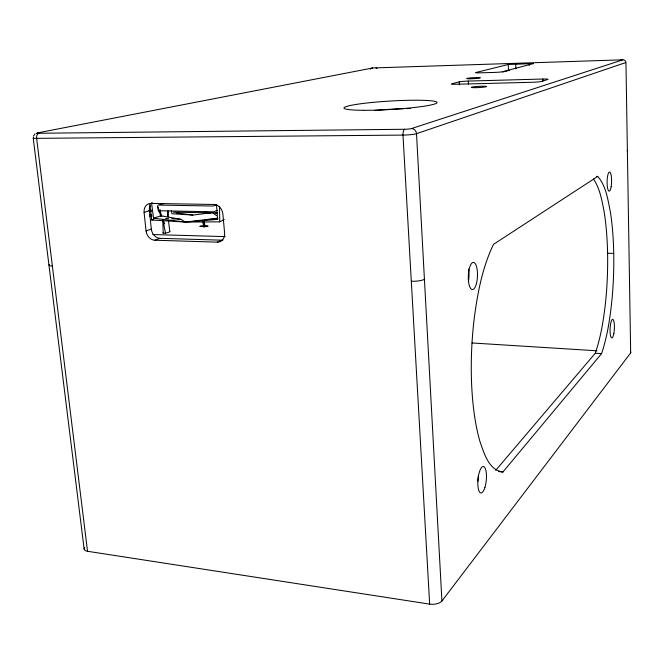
<?xml version="1.0" encoding="UTF-8"?>
<svg xmlns="http://www.w3.org/2000/svg" width="664" height="664" viewBox="0 0 664 664"><rect width="100%" height="100%" fill="white"/><g stroke="black" fill="none" stroke-linecap="round" stroke-linejoin="round"><path stroke-width="1" d="M168.357 211.011L167.934 217.012L167.535 211.011M498.465 471.54L502.914 472.013L601.567 353.621C607.369 336.333 610.075 318.18 611.934 300.095A102.945 25.547 -87.8 0 0 613.727 253.416A102.953 25.556 -87.8 0 0 610.191 210.936C607.751 199.059 606.016 185.845 597.716 176.408L596.496 176.408M168.498 220.888L169.776 231.338M495.676 470.386L595.284 353.223C601.177 335.992 603.916 317.865 605.8 299.813A102.721 26.004 -87.8 0 0 607.585 253.233A102.729 26.004 -87.8 0 0 603.958 210.837C601.841 199.914 599.808 188.427 593.5 179.023M33.366 136.211L34.885 133.97M84.71 547.651A8.64 3.445 -10.4 0 0 87.532 551.278L429.658 604.124A9.437 4.606 -2.9 0 0 441.925 601.011L630.667 352.908L625.953 62.806A3.096 3.021 -71.8 0 0 622.865 59.818L411.448 128.567A5.154 0.564 -3.3 0 1 404.708 129.264L39.027 133.265A4.665 0.415 -4.8 0 1 38.354 132.734A4.557 3.544 72.6 0 0 36.205 133.763M170.034 231.612C169.37 232.425 162.398 234.193 162.846 232.749M597.716 176.408L493.518 244.344C482.404 267.26 477.665 292.633 474.312 317.691A126.434 38.338 -86.8 0 0 471.681 385.369A126.434 38.329 -86.8 0 0 479.931 441.435C484.039 452.997 488.563 470.129 502.914 472.013M217.85 218.132L185.522 222.066L219.718 221.859L224.283 219.535M217.311 210.28L213.493 211.808L158.679 210.754L160.58 210.007M152.703 202.869L150.935 203.416A9.362 7.619 68.9 0 0 144.096 212.43L146.047 230.931A9.321 7.578 67.9 0 0 154.753 240.219L217.269 242.144L222.191 240.194A9.462 7.926 67.2 0 0 222.921 240.177M622.865 59.818L372.77 67.969L38.354 132.734M154.753 240.219L159.982 238.326L222.191 240.194M146.047 230.931L151.326 229.105A9.255 7.545 68 0 0 159.982 238.326M151.566 203.035L153.533 218.199L160.97 215.8L180.724 219.278L185.447 222.066L151.699 220L149.765 203.948M144.096 212.43L151.243 210.04M216.821 204.968L212.961 206.023L158.123 205.076L163.892 203.533M502.59 72.044L509.52 70.318M459.281 81.871L451.885 83.788A7.179 0.548 -3.1 0 0 456.11 84.262L532.387 82.261A7.404 0.573 -2.9 0 0 541.625 81.415L547.817 79.472A7.296 0.556 -2.9 0 0 542.87 79.033L468.294 81.066A7.072 0.531 -3.1 0 0 459.281 81.871L459.422 84.909M508.234 64.499L475.914 72.509A6.383 0.432 -3.1 0 0 479.923 72.841L494.489 72.409A6.416 0.44 -3 0 0 502.706 71.695L533.582 63.561L508.234 64.499L508.458 70.508M151.699 220L153.658 219.543M372.313 68.043L372.404 68.027A2.839 2.548 79.3 0 0 370.396 69.156M171.262 210.87L172.017 213.733L192.9 215.07L211.227 212.845M185.522 222.066L217.593 219.402L216.464 204.437M204.578 219.817L217.842 218.821M205.135 213.127L210.214 212.837M150.935 203.416L213.8 204.462A9.57 8.009 68.3 0 1 222.88 214.016L224.615 233.072A9.528 7.96 67.2 0 1 217.269 242.144M173.412 212.173L217.501 212.978M149.4 211.301L151.375 211.343M152.728 234.55L225.212 236.616M607.593 253.225L613.727 253.416M165.585 218.481L168.614 218.639M171.644 218.796L180.724 219.278M471.988 342.964L597.011 350.799M595.284 353.223L601.567 353.621M204.205 212.173L209.235 212.513M149.973 214.58L151.591 214.704L151.765 216.348L149.666 216.041M215.335 212.87L217.36 213.102M153.533 218.199L185.447 222.066M176.176 212.912L192.9 215.07M625.712 62.59L416.511 133.68A10.3 1.179 -3.3 0 1 402.998 135.091L36.628 138.353A9.329 0.863 -4.9 0 1 33.648 137.672M212.306 212.513L216.472 215.551M163.153 220.116L164.713 223.884M160.97 215.8L157.526 205.931L158.364 211.028M160.497 212.355L161.792 216.248M162.962 220.174L165.51 233.188M202.686 220.996L203.856 226.972M159.061 210.405L159.393 212.355M203.375 221.901L204.147 226.914M33.2 137.971L84.137 549.12M87.532 551.278L36.628 138.353A4.54 2.988 86.3 0 1 39.027 133.265M151.326 229.105L149.408 210.729A9.296 7.586 68.9 0 1 150.545 205.035M204.487 221.66L204.786 226.773M429.658 604.124L402.998 135.091A5.204 2.009 89.5 0 1 404.708 129.264M160.065 210.173L160.406 216.173M441.925 601.011L416.511 133.68A5.188 4.731 73 0 0 411.448 128.567M468.294 81.066L468.427 84.096M515.704 63.868L515.886 68.865M529.291 63.42L529.357 65.429M162.796 220.166L163.211 233.122M542.87 79.033L542.936 81.108M219.552 206.38L219.718 221.859M468.651 269.053A13.579 4.648 -87.7 0 1 468.361 281.47M478.296 476.188A13.247 4.241 -84.6 0 1 477.873 481.325M52.373 266.065A9.105 1.71 -6.4 0 1 49.352 264.546M630.418 351.937A5.885 1.701 -0.2 0 1 630.667 352.908M424.429 279.287A10.035 2.316 -3.2 0 1 411.306 281.262M627.14 150.562A6.109 0.813 -2 0 1 627.389 151.018M374.388 110.498A46.58 4.532 -3.4 0 1 403.969 108.647M406.883 108.564A46.58 4.532 -3.4 0 1 410.618 108.498M376.015 67.736A2.839 1.145 88 0 1 376.961 68.608M620.533 59.694A3.088 0.689 90 0 1 621.031 60.441M151.176 210.695A4.15 0.647 -5.2 0 1 148.943 210.82M200.005 226.316C213.742 227.636 207.467 224.075 200.013 226.291M611.162 186.609A9.57 2.241 -88.9 0 0 609.585 172.026A9.57 2.241 -88.9 0 0 607.286 186.152A9.57 2.241 -88.9 0 0 611.162 186.609M613.851 333.369A9.296 2.125 -87.3 0 0 612.673 319.342A9.296 2.125 -87.3 0 0 610.166 333.179A9.296 2.125 -87.3 0 0 613.851 333.369M476.47 283.428A13.612 4.573 -87.8 0 0 473.623 262.404A13.612 4.573 -87.8 0 0 468.601 282.134A13.612 4.573 -87.8 0 0 476.47 283.428M484.894 487.467A13.28 4.175 -84.7 0 0 483.658 466.576A13.28 4.175 -84.7 0 0 477.864 485.185A13.28 4.175 -84.7 0 0 484.894 487.467M474.901 87.665A7.528 0.598 -3.1 0 0 486.504 86.577A7.528 0.598 -3.1 0 0 475.573 86.586A7.528 0.598 -3.1 0 0 474.901 87.665M469.78 78.792A6.839 0.498 -3.1 0 0 480.346 77.829A6.839 0.498 -3.1 0 0 470.444 77.895A6.839 0.498 -3.1 0 0 469.78 78.792M363.631 110.299A46.646 4.225 -3.4 0 0 436.87 102.928A46.646 4.225 -3.4 0 0 370.993 102.571A46.646 4.225 -3.4 0 0 363.631 110.299"/></g></svg>
